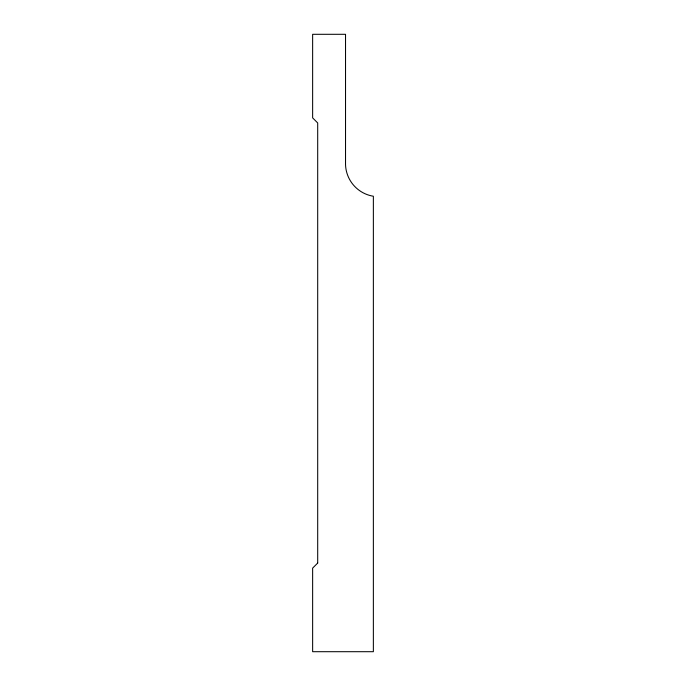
<?xml version="1.0" encoding="UTF-8"?>
<svg xmlns="http://www.w3.org/2000/svg" width="686" height="686" viewBox="0 0 686 686"><rect width="100%" height="100%" fill="white"/><g stroke="black" fill="none" stroke-linecap="round" stroke-linejoin="round"><path stroke-width="1.03" d="M317.695 563.052L312.636 568.119L312.636 651.7L373.364 651.7L373.364 196.239A33.134 33.134 0 0 1 345.53 164.614L345.53 34.3L312.636 34.3L312.636 117.881L317.695 122.948L317.695 563.052"/></g></svg>
